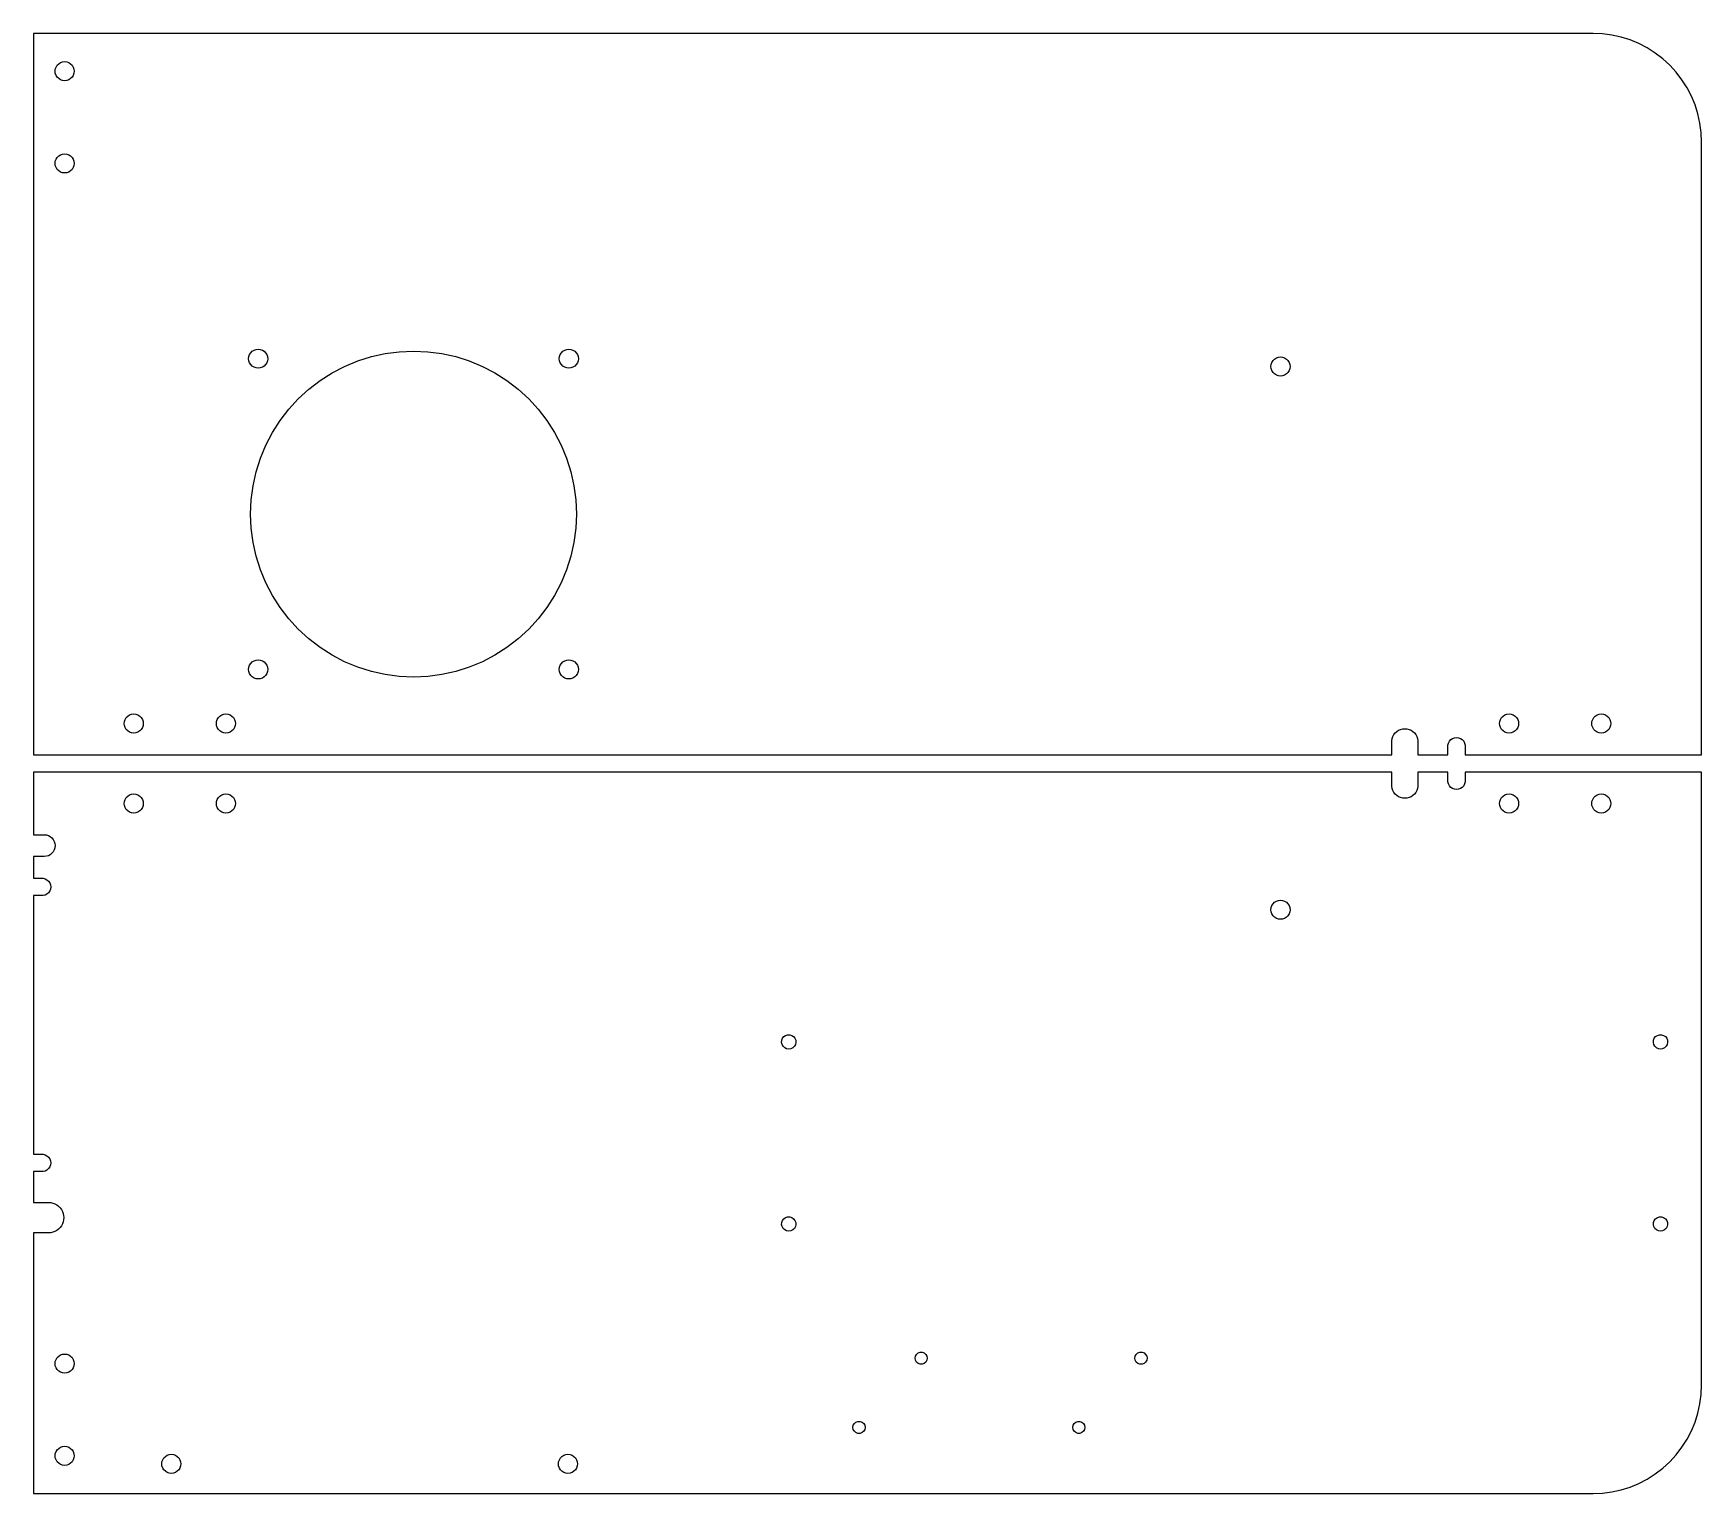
# Model space of a CAD drawing. Header units: metres. Extents: x 0 to 384, y -170 to 166.
import ezdxf

# ---------------------------------------------------------------- set-up
doc = ezdxf.new("R2010")
doc.units = ezdxf.units.M

msp = doc.modelspace()

# ---------------------------------------------------------------- linework, layer by layer
for p, q in [((359, 166), (0, 166)), ((0, 166), (0, 0)), ((361.179, 165.905), (359, 166)), ((363.341, 165.62), (361.179, 165.905)), ((365.47, 165.148), (363.341, 165.62)), ((367.55, 164.492), (365.47, 165.148)), ((369.565, 163.658), (367.55, 164.492)), ((371.5, 162.651), (369.565, 163.658)), ((373.339, 161.479), (371.5, 162.651)), ((375.07, 160.151), (373.339, 161.479)), ((4.99998, 157.3), (5.05515, 157.79)), ((5.05515, 157.79), (5.21786, 158.255)), ((5.21786, 158.255), (5.47997, 158.672)), ((5.47997, 158.672), (5.82831, 159.02)), ((5.82831, 159.02), (6.24545, 159.282)), ((6.24545, 159.282), (6.71045, 159.445)), ((6.71045, 159.445), (7.2, 159.5)), ((7.2, 159.5), (7.68954, 159.445)), ((7.68954, 159.445), (8.15454, 159.282)), ((8.15454, 159.282), (8.57167, 159.02)), ((8.57167, 159.02), (8.92003, 158.672)), ((8.92003, 158.672), (9.18213, 158.255)), ((9.18213, 158.255), (9.34483, 157.79)), ((9.34483, 157.79), (9.39999, 157.3)), ((376.678, 158.678), (375.07, 160.151)), ((378.151, 157.07), (376.678, 158.678)), ((5.05515, 156.81), (4.99998, 157.3)), ((5.21786, 156.345), (5.05515, 156.81)), ((5.47997, 155.928), (5.21786, 156.345)), ((5.82831, 155.58), (5.47997, 155.928)), ((6.24545, 155.318), (5.82831, 155.58)), ((6.71045, 155.155), (6.24545, 155.318)), ((7.2, 155.1), (6.71045, 155.155)), ((7.68954, 155.155), (7.2, 155.1)), ((8.15454, 155.318), (7.68954, 155.155)), ((8.57167, 155.58), (8.15454, 155.318)), ((8.92003, 155.928), (8.57167, 155.58)), ((9.18213, 156.345), (8.92003, 155.928)), ((9.34483, 156.81), (9.18213, 156.345)), ((9.39999, 157.3), (9.34483, 156.81)), ((379.479, 155.339), (378.151, 157.07)), ((380.651, 153.5), (379.479, 155.339)), ((381.658, 151.565), (380.651, 153.5)), ((382.492, 149.55), (381.658, 151.565)), ((383.148, 147.47), (382.492, 149.55)), ((383.62, 145.341), (383.148, 147.47)), ((383.905, 143.179), (383.62, 145.341)), ((384, 141), (383.905, 143.179)), ((6.71045, 138.225), (7.2, 138.28)), ((7.2, 138.28), (7.68954, 138.225)), ((384, 0), (384, 141)), ((4.99998, 136.08), (5.05515, 136.57)), ((5.05515, 135.59), (4.99998, 136.08)), ((5.05515, 136.57), (5.21786, 137.035)), ((5.21786, 135.125), (5.05515, 135.59)), ((5.21786, 137.035), (5.47997, 137.452)), ((5.47997, 134.708), (5.21786, 135.125)), ((5.47997, 137.452), (5.82831, 137.8)), ((5.82831, 134.36), (5.47997, 134.708)), ((5.82831, 137.8), (6.24545, 138.062)), ((6.24545, 138.062), (6.71045, 138.225)), ((7.68954, 138.225), (8.15454, 138.062)), ((8.15454, 138.062), (8.57167, 137.8)), ((8.57167, 137.8), (8.92003, 137.452)), ((8.92003, 134.708), (8.57167, 134.36)), ((8.92003, 137.452), (9.18213, 137.035)), ((9.18213, 135.125), (8.92003, 134.708)), ((9.18213, 137.035), (9.34483, 136.57)), ((9.34483, 135.59), (9.18213, 135.125)), ((9.34483, 136.57), (9.39999, 136.08)), ((9.39999, 136.08), (9.34483, 135.59)), ((6.24545, 134.098), (5.82831, 134.36)), ((6.71045, 133.935), (6.24545, 134.098)), ((7.2, 133.88), (6.71045, 133.935)), ((7.68954, 133.935), (7.2, 133.88)), ((8.15454, 134.098), (7.68954, 133.935)), ((8.57167, 134.36), (8.15454, 134.098)), ((49.7679, 92.1045), (50.03, 92.5217)), ((50.03, 92.5217), (50.3783, 92.87)), ((50.3783, 92.87), (50.7955, 93.1321)), ((50.7955, 93.1321), (51.2605, 93.2948)), ((51.2605, 93.2948), (51.75, 93.35)), ((51.75, 93.35), (52.2395, 93.2948)), ((52.2395, 93.2948), (52.7045, 93.1321)), ((52.7045, 93.1321), (53.1217, 92.87)), ((53.1217, 92.87), (53.47, 92.5217)), ((53.47, 92.5217), (53.7321, 92.1045)), ((77.7943, 91.6222), (80.9882, 92.3303)), ((80.9882, 92.3303), (84.2317, 92.7573)), ((84.2317, 92.7573), (87.5, 92.9)), ((87.5, 92.9), (90.7683, 92.7573)), ((90.7683, 92.7573), (94.0118, 92.3303)), ((94.0118, 92.3303), (97.2057, 91.6222)), ((121.268, 92.1045), (121.53, 92.5217)), ((121.53, 92.5217), (121.878, 92.87)), ((121.878, 92.87), (122.295, 93.1321)), ((122.295, 93.1321), (122.76, 93.2948)), ((122.76, 93.2948), (123.25, 93.35)), ((123.25, 93.35), (123.74, 93.2948)), ((123.74, 93.2948), (124.205, 93.1321)), ((124.205, 93.1321), (124.622, 92.87)), ((124.622, 92.87), (124.97, 92.5217)), ((124.97, 92.5217), (125.232, 92.1045)), ((49.55, 91.15), (49.6051, 91.6395)), ((49.6051, 90.6604), (49.55, 91.15)), ((49.6051, 91.6395), (49.7679, 92.1045)), ((49.7679, 90.1954), (49.6051, 90.6604)), ((50.03, 89.7783), (49.7679, 90.1954)), ((50.3783, 89.43), (50.03, 89.7783)), ((50.7955, 89.1679), (50.3783, 89.43)), ((51.2605, 89.0052), (50.7955, 89.1679)), ((51.75, 88.95), (51.2605, 89.0052)), ((52.2395, 89.0052), (51.75, 88.95)), ((52.7045, 89.1679), (52.2395, 89.0052)), ((53.1217, 89.43), (52.7045, 89.1679)), ((53.47, 89.7783), (53.1217, 89.43)), ((53.7321, 90.1954), (53.47, 89.7783)), ((53.7321, 92.1045), (53.8948, 91.6395)), ((53.8948, 90.6604), (53.7321, 90.1954)), ((53.8948, 91.6395), (53.95, 91.15)), ((53.95, 91.15), (53.8948, 90.6604)), ((68.75, 87.8759), (71.6518, 89.3865)), ((71.6518, 89.3865), (74.6742, 90.6385)), ((74.6742, 90.6385), (77.7943, 91.6222)), ((97.2057, 91.6222), (100.326, 90.6385)), ((100.326, 90.6385), (103.348, 89.3865)), ((103.348, 89.3865), (106.25, 87.8759)), ((121.05, 91.15), (121.105, 91.6395)), ((121.105, 90.6604), (121.05, 91.15)), ((121.105, 91.6395), (121.268, 92.1045)), ((121.268, 90.1954), (121.105, 90.6604)), ((121.53, 89.7783), (121.268, 90.1954)), ((121.878, 89.43), (121.53, 89.7783)), ((122.295, 89.1679), (121.878, 89.43)), ((122.76, 89.0052), (122.295, 89.1679)), ((123.25, 88.95), (122.76, 89.0052)), ((123.74, 89.0052), (123.25, 88.95)), ((124.205, 89.1679), (123.74, 89.0052)), ((124.622, 89.43), (124.205, 89.1679)), ((124.97, 89.7783), (124.622, 89.43)), ((125.232, 90.1954), (124.97, 89.7783)), ((125.232, 92.1045), (125.395, 91.6395)), ((125.395, 90.6604), (125.232, 90.1954)), ((125.395, 91.6395), (125.45, 91.15)), ((125.45, 91.15), (125.395, 90.6604)), ((284.862, 89.35), (284.917, 89.8395)), ((284.917, 88.8604), (284.862, 89.35)), ((284.917, 89.8395), (285.079, 90.3045)), ((285.079, 88.3954), (284.917, 88.8604)), ((285.079, 90.3045), (285.342, 90.7217)), ((285.342, 87.9783), (285.079, 88.3954)), ((285.342, 90.7217), (285.69, 91.07)), ((285.69, 91.07), (286.107, 91.3321)), ((286.107, 91.3321), (286.572, 91.4948)), ((286.572, 91.4948), (287.062, 91.55)), ((287.062, 91.55), (287.551, 91.4948)), ((287.551, 91.4948), (288.016, 91.3321)), ((288.016, 91.3321), (288.433, 91.07)), ((288.433, 91.07), (288.782, 90.7217)), ((288.782, 90.7217), (289.044, 90.3045)), ((289.044, 88.3954), (288.782, 87.9783)), ((289.044, 90.3045), (289.206, 89.8395)), ((289.206, 88.8604), (289.044, 88.3954)), ((289.206, 89.8395), (289.262, 89.35)), ((289.262, 89.35), (289.206, 88.8604)), ((63.3955, 84.1267), (65.9909, 86.1182)), ((65.9909, 86.1182), (68.75, 87.8759)), ((106.25, 87.8759), (109.009, 86.1182)), ((109.009, 86.1182), (111.605, 84.1267)), ((285.69, 87.63), (285.342, 87.9783)), ((286.107, 87.3679), (285.69, 87.63)), ((286.572, 87.2052), (286.107, 87.3679)), ((287.062, 87.15), (286.572, 87.2052)), ((287.551, 87.2052), (287.062, 87.15)), ((288.016, 87.3679), (287.551, 87.2052)), ((288.433, 87.63), (288.016, 87.3679)), ((288.782, 87.9783), (288.433, 87.63)), ((58.7733, 79.5045), (60.9835, 81.9165)), ((60.9835, 81.9165), (63.3955, 84.1267)), ((111.605, 84.1267), (114.016, 81.9165)), ((114.016, 81.9165), (116.227, 79.5045)), ((55.024, 74.15), (56.7818, 76.9091)), ((56.7818, 76.9091), (58.7733, 79.5045)), ((116.227, 79.5045), (118.218, 76.9091)), ((118.218, 76.9091), (119.976, 74.15)), ((53.5135, 71.2482), (55.024, 74.15)), ((119.976, 74.15), (121.487, 71.2482)), ((52.2615, 68.2258), (53.5135, 71.2482)), ((121.487, 71.2482), (122.738, 68.2258)), ((51.2778, 65.1057), (52.2615, 68.2258)), ((122.738, 68.2258), (123.722, 65.1057)), ((50.1427, 58.6683), (50.5697, 61.9118)), ((50.5697, 61.9118), (51.2778, 65.1057)), ((123.722, 65.1057), (124.43, 61.9118)), ((124.43, 61.9118), (124.857, 58.6683)), ((50, 55.4), (50.1427, 58.6683)), ((124.857, 58.6683), (125, 55.4)), ((50.1427, 52.1317), (50, 55.4)), ((125, 55.4), (124.857, 52.1317)), ((50.5697, 48.8882), (50.1427, 52.1317)), ((124.857, 52.1317), (124.43, 48.8882)), ((51.2778, 45.6943), (50.5697, 48.8882)), ((124.43, 48.8882), (123.722, 45.6943)), ((52.2615, 42.5742), (51.2778, 45.6943)), ((53.5135, 39.5518), (52.2615, 42.5742)), ((122.738, 42.5742), (121.487, 39.5518)), ((123.722, 45.6943), (122.738, 42.5742)), ((55.024, 36.65), (53.5135, 39.5518)), ((121.487, 39.5518), (119.976, 36.65)), ((56.7818, 33.8909), (55.024, 36.65)), ((119.976, 36.65), (118.218, 33.8909)), ((58.7733, 31.2955), (56.7818, 33.8909)), ((60.9835, 28.8835), (58.7733, 31.2955)), ((116.227, 31.2955), (114.016, 28.8835)), ((118.218, 33.8909), (116.227, 31.2955)), ((63.3955, 26.6733), (60.9835, 28.8835)), ((114.016, 28.8835), (111.605, 26.6733)), ((65.9909, 24.6818), (63.3955, 26.6733)), ((68.75, 22.924), (65.9909, 24.6818)), ((109.009, 24.6818), (106.25, 22.924)), ((111.605, 26.6733), (109.009, 24.6818)), ((49.55, 19.65), (49.6051, 20.1395)), ((49.6051, 19.1604), (49.55, 19.65)), ((49.6051, 20.1395), (49.7679, 20.6045)), ((49.7679, 20.6045), (50.03, 21.0217)), ((50.03, 21.0217), (50.3783, 21.37)), ((50.3783, 21.37), (50.7955, 21.6321)), ((50.7955, 21.6321), (51.2605, 21.7948)), ((51.2605, 21.7948), (51.75, 21.85)), ((51.75, 21.85), (52.2395, 21.7948)), ((52.2395, 21.7948), (52.7045, 21.6321)), ((52.7045, 21.6321), (53.1217, 21.37)), ((53.1217, 21.37), (53.47, 21.0217)), ((53.47, 21.0217), (53.7321, 20.6045)), ((53.7321, 20.6045), (53.8948, 20.1395)), ((53.8948, 20.1395), (53.95, 19.65)), ((53.95, 19.65), (53.8948, 19.1604)), ((71.6518, 21.4135), (68.75, 22.924)), ((74.6742, 20.1615), (71.6518, 21.4135)), ((77.7943, 19.1778), (74.6742, 20.1615)), ((100.326, 20.1615), (97.2057, 19.1778)), ((103.348, 21.4135), (100.326, 20.1615)), ((106.25, 22.924), (103.348, 21.4135)), ((121.05, 19.65), (121.105, 20.1395)), ((121.105, 19.1604), (121.05, 19.65)), ((121.105, 20.1395), (121.268, 20.6045)), ((121.268, 20.6045), (121.53, 21.0217)), ((121.53, 21.0217), (121.878, 21.37)), ((121.878, 21.37), (122.295, 21.6321)), ((122.295, 21.6321), (122.76, 21.7948)), ((122.76, 21.7948), (123.25, 21.85)), ((123.25, 21.85), (123.74, 21.7948)), ((123.74, 21.7948), (124.205, 21.6321)), ((124.205, 21.6321), (124.622, 21.37)), ((124.622, 21.37), (124.97, 21.0217)), ((124.97, 21.0217), (125.232, 20.6045)), ((125.232, 20.6045), (125.395, 20.1395)), ((125.395, 20.1395), (125.45, 19.65)), ((125.45, 19.65), (125.395, 19.1604)), ((49.7679, 18.6954), (49.6051, 19.1604)), ((50.03, 18.2783), (49.7679, 18.6954)), ((50.3783, 17.93), (50.03, 18.2783)), ((50.7955, 17.6679), (50.3783, 17.93)), ((51.2605, 17.5052), (50.7955, 17.6679)), ((51.75, 17.45), (51.2605, 17.5052)), ((52.2395, 17.5052), (51.75, 17.45)), ((52.7045, 17.6679), (52.2395, 17.5052)), ((53.1217, 17.93), (52.7045, 17.6679)), ((53.47, 18.2783), (53.1217, 17.93)), ((53.7321, 18.6954), (53.47, 18.2783)), ((53.8948, 19.1604), (53.7321, 18.6954)), ((80.9882, 18.4697), (77.7943, 19.1778)), ((84.2317, 18.0427), (80.9882, 18.4697)), ((87.5, 17.9), (84.2317, 18.0427)), ((90.7683, 18.0427), (87.5, 17.9)), ((94.0118, 18.4697), (90.7683, 18.0427)), ((97.2057, 19.1778), (94.0118, 18.4697)), ((121.268, 18.6954), (121.105, 19.1604)), ((121.53, 18.2783), (121.268, 18.6954)), ((121.878, 17.93), (121.53, 18.2783)), ((122.295, 17.6679), (121.878, 17.93)), ((122.76, 17.5052), (122.295, 17.6679)), ((123.25, 17.45), (122.76, 17.5052)), ((123.74, 17.5052), (123.25, 17.45)), ((124.205, 17.6679), (123.74, 17.5052)), ((124.622, 17.93), (124.205, 17.6679)), ((124.97, 18.2783), (124.622, 17.93)), ((125.232, 18.6954), (124.97, 18.2783)), ((125.395, 19.1604), (125.232, 18.6954)), ((20.9, 7.2), (20.9552, 7.68954)), ((20.9552, 7.68954), (21.1179, 8.15454)), ((21.1179, 8.15454), (21.38, 8.57167)), ((21.38, 8.57167), (21.7283, 8.92003)), ((21.7283, 8.92003), (22.1454, 9.18213)), ((22.1454, 9.18213), (22.6104, 9.34483)), ((22.6104, 9.34483), (23.1, 9.39999)), ((23.1, 9.39999), (23.5895, 9.34483)), ((23.5895, 9.34483), (24.0545, 9.18213)), ((24.0545, 9.18213), (24.4717, 8.92003)), ((24.4717, 8.92003), (24.82, 8.57167)), ((24.82, 8.57167), (25.0821, 8.15454)), ((25.0821, 8.15454), (25.2448, 7.68954)), ((25.2448, 7.68954), (25.3, 7.2)), ((42.12, 7.2), (42.1752, 7.68954)), ((42.1752, 7.68954), (42.3379, 8.15454)), ((42.3379, 8.15454), (42.6, 8.57167)), ((42.6, 8.57167), (42.9483, 8.92003)), ((42.9483, 8.92003), (43.3654, 9.18213)), ((43.3654, 9.18213), (43.8304, 9.34483)), ((43.8304, 9.34483), (44.32, 9.39999)), ((44.32, 9.39999), (44.8095, 9.34483)), ((44.8095, 9.34483), (45.2745, 9.18213)), ((45.2745, 9.18213), (45.6917, 8.92003)), ((45.6917, 8.92003), (46.04, 8.57167)), ((46.04, 8.57167), (46.3021, 8.15454)), ((46.3021, 8.15454), (46.4648, 7.68954)), ((46.4648, 7.68954), (46.52, 7.2)), ((337.48, 7.2), (337.535, 7.68954)), ((337.535, 7.68954), (337.698, 8.15454)), ((337.698, 8.15454), (337.96, 8.57167)), ((337.96, 8.57167), (338.308, 8.92003)), ((338.308, 8.92003), (338.725, 9.18213)), ((338.725, 9.18213), (339.19, 9.34483)), ((339.19, 9.34483), (339.68, 9.39999)), ((339.68, 9.39999), (340.17, 9.34483)), ((340.17, 9.34483), (340.635, 9.18213)), ((340.635, 9.18213), (341.052, 8.92003)), ((341.052, 8.92003), (341.4, 8.57167)), ((341.4, 8.57167), (341.662, 8.15454)), ((341.662, 8.15454), (341.825, 7.68954)), ((341.825, 7.68954), (341.88, 7.2)), ((358.7, 7.2), (358.755, 7.68954)), ((358.755, 7.68954), (358.918, 8.15454)), ((358.918, 8.15454), (359.18, 8.57167)), ((359.18, 8.57167), (359.528, 8.92003)), ((359.528, 8.92003), (359.945, 9.18213)), ((359.945, 9.18213), (360.41, 9.34483)), ((360.41, 9.34483), (360.9, 9.39999)), ((360.9, 9.39999), (361.39, 9.34483)), ((361.39, 9.34483), (361.855, 9.18213)), ((361.855, 9.18213), (362.272, 8.92003)), ((362.272, 8.92003), (362.62, 8.57167)), ((362.62, 8.57167), (362.882, 8.15454)), ((362.882, 8.15454), (363.045, 7.68954)), ((363.045, 7.68954), (363.1, 7.2)), ((20.9552, 6.71045), (20.9, 7.2)), ((21.1179, 6.24545), (20.9552, 6.71045)), ((21.38, 5.82831), (21.1179, 6.24545)), ((21.7283, 5.47997), (21.38, 5.82831)), ((22.1454, 5.21786), (21.7283, 5.47997)), ((22.6104, 5.05515), (22.1454, 5.21786)), ((23.1, 4.99998), (22.6104, 5.05515)), ((23.5895, 5.05515), (23.1, 4.99998)), ((24.0545, 5.21786), (23.5895, 5.05515)), ((24.4717, 5.47997), (24.0545, 5.21786)), ((24.82, 5.82831), (24.4717, 5.47997)), ((25.0821, 6.24545), (24.82, 5.82831)), ((25.2448, 6.71045), (25.0821, 6.24545)), ((25.3, 7.2), (25.2448, 6.71045)), ((42.1752, 6.71045), (42.12, 7.2)), ((42.3379, 6.24545), (42.1752, 6.71045)), ((42.6, 5.82831), (42.3379, 6.24545)), ((42.9483, 5.47997), (42.6, 5.82831)), ((43.3654, 5.21786), (42.9483, 5.47997)), ((43.8304, 5.05515), (43.3654, 5.21786)), ((44.32, 4.99998), (43.8304, 5.05515)), ((44.8095, 5.05515), (44.32, 4.99998)), ((45.2745, 5.21786), (44.8095, 5.05515)), ((45.6917, 5.47997), (45.2745, 5.21786)), ((46.04, 5.82831), (45.6917, 5.47997)), ((46.3021, 6.24545), (46.04, 5.82831)), ((46.4648, 6.71045), (46.3021, 6.24545)), ((46.52, 7.2), (46.4648, 6.71045)), ((312.772, 3.73645), (312.933, 4.20508)), ((312.933, 4.20508), (313.168, 4.64084)), ((313.168, 4.64084), (313.473, 5.03183)), ((313.473, 5.03183), (313.837, 5.36742)), ((313.837, 5.36742), (314.252, 5.63841)), ((314.252, 5.63841), (314.706, 5.83745)), ((314.706, 5.83745), (315.186, 5.95908)), ((315.186, 5.95908), (315.68, 6)), ((315.68, 6), (316.174, 5.95908)), ((316.174, 5.95908), (316.654, 5.83745)), ((316.654, 5.83745), (317.108, 5.63841)), ((317.108, 5.63841), (317.523, 5.36742)), ((317.523, 5.36742), (317.887, 5.03183)), ((317.887, 5.03183), (318.191, 4.64084)), ((318.191, 4.64084), (318.427, 4.20508)), ((318.427, 4.20508), (318.588, 3.73645)), ((326.651, 3.7709), (327.101, 3.94188)), ((327.101, 3.94188), (327.58, 4)), ((327.58, 4), (328.059, 3.94188)), ((328.059, 3.94188), (328.509, 3.7709)), ((337.535, 6.71045), (337.48, 7.2)), ((337.698, 6.24545), (337.535, 6.71045)), ((337.96, 5.82831), (337.698, 6.24545)), ((338.308, 5.47997), (337.96, 5.82831)), ((338.725, 5.21786), (338.308, 5.47997)), ((339.19, 5.05515), (338.725, 5.21786)), ((339.68, 4.99998), (339.19, 5.05515)), ((340.17, 5.05515), (339.68, 4.99998)), ((340.635, 5.21786), (340.17, 5.05515)), ((341.052, 5.47997), (340.635, 5.21786)), ((341.4, 5.82831), (341.052, 5.47997)), ((341.662, 6.24545), (341.4, 5.82831)), ((341.825, 6.71045), (341.662, 6.24545)), ((341.88, 7.2), (341.825, 6.71045)), ((358.755, 6.71045), (358.7, 7.2)), ((358.918, 6.24545), (358.755, 6.71045)), ((359.18, 5.82831), (358.918, 6.24545)), ((359.528, 5.47997), (359.18, 5.82831)), ((359.945, 5.21786), (359.528, 5.47997)), ((360.41, 5.05515), (359.945, 5.21786)), ((360.9, 4.99998), (360.41, 5.05515)), ((361.39, 5.05515), (360.9, 4.99998)), ((361.855, 5.21786), (361.39, 5.05515)), ((362.272, 5.47997), (361.855, 5.21786)), ((362.62, 5.82831), (362.272, 5.47997)), ((362.882, 6.24545), (362.62, 5.82831)), ((363.045, 6.71045), (362.882, 6.24545)), ((363.1, 7.2), (363.045, 6.71045)), ((0, 0), (312.69, 0)), ((312.69, 3.24773), (312.772, 3.73645)), ((312.69, 0), (312.69, 3.24773)), ((318.588, 3.73645), (318.67, 3.24773)), ((318.67, 3.24773), (318.67, 0)), ((318.67, 0), (325.595, 0)), ((325.595, 2.24106), (325.71, 2.7092)), ((325.595, 0), (325.595, 2.24106)), ((325.71, 2.7092), (325.934, 3.13612)), ((325.934, 3.13612), (326.254, 3.49701)), ((326.254, 3.49701), (326.651, 3.7709)), ((328.509, 3.7709), (328.906, 3.49701)), ((328.906, 3.49701), (329.226, 3.13612)), ((329.226, 3.13612), (329.45, 2.7092)), ((329.45, 2.7092), (329.565, 2.24106)), ((329.565, 2.24106), (329.565, 0)), ((329.565, 0), (384, 0)), ((312.69, -4), (0, -4)), ((0, -4), (0, -18.4)), ((312.69, -7.24773), (312.69, -4)), ((312.772, -7.73645), (312.69, -7.24773)), ((318.67, -7.24773), (318.588, -7.73645)), ((325.595, -4), (318.67, -4)), ((318.67, -4), (318.67, -7.24773)), ((325.595, -6.24106), (325.595, -4)), ((325.71, -6.7092), (325.595, -6.24106)), ((325.934, -7.13612), (325.71, -6.7092)), ((326.254, -7.49701), (325.934, -7.13612)), ((326.651, -7.7709), (326.254, -7.49701)), ((328.906, -7.49701), (328.509, -7.7709)), ((329.226, -7.13612), (328.906, -7.49701)), ((329.45, -6.7092), (329.226, -7.13612)), ((329.565, -6.24106), (329.45, -6.7092)), ((384, -4), (329.565, -4)), ((329.565, -4), (329.565, -6.24106)), ((384, -145), (384, -4)), ((20.9, -11.2), (20.9552, -10.7104)), ((20.9552, -11.6895), (20.9, -11.2)), ((20.9552, -10.7104), (21.1179, -10.2455)), ((21.1179, -10.2455), (21.38, -9.82831)), ((21.38, -9.82831), (21.7283, -9.47997)), ((21.7283, -9.47997), (22.1454, -9.21786)), ((22.1454, -9.21786), (22.6104, -9.05515)), ((22.6104, -9.05515), (23.1, -8.99998)), ((23.1, -8.99998), (23.5895, -9.05515)), ((23.5895, -9.05515), (24.0545, -9.21786)), ((24.0545, -9.21786), (24.4717, -9.47997)), ((24.4717, -9.47997), (24.82, -9.82831)), ((24.82, -9.82831), (25.0821, -10.2455)), ((25.0821, -10.2455), (25.2448, -10.7104)), ((25.2448, -10.7104), (25.3, -11.2)), ((25.3, -11.2), (25.2448, -11.6895)), ((42.12, -11.2), (42.1752, -10.7104)), ((42.1752, -11.6895), (42.12, -11.2)), ((42.1752, -10.7104), (42.3379, -10.2455)), ((42.3379, -10.2455), (42.6, -9.82831)), ((42.6, -9.82831), (42.9483, -9.47997)), ((42.9483, -9.47997), (43.3654, -9.21786)), ((43.3654, -9.21786), (43.8304, -9.05515)), ((43.8304, -9.05515), (44.32, -8.99998)), ((44.32, -8.99998), (44.8095, -9.05515)), ((44.8095, -9.05515), (45.2745, -9.21786)), ((45.2745, -9.21786), (45.6917, -9.47997)), ((45.6917, -9.47997), (46.04, -9.82831)), ((46.04, -9.82831), (46.3021, -10.2455)), ((46.3021, -10.2455), (46.4648, -10.7104)), ((46.4648, -10.7104), (46.52, -11.2)), ((46.52, -11.2), (46.4648, -11.6895)), ((312.933, -8.20508), (312.772, -7.73645)), ((313.168, -8.64084), (312.933, -8.20508)), ((313.473, -9.03183), (313.168, -8.64084)), ((313.837, -9.36742), (313.473, -9.03183)), ((314.252, -9.63841), (313.837, -9.36742)), ((314.706, -9.83745), (314.252, -9.63841)), ((315.186, -9.95908), (314.706, -9.83745)), ((315.68, -10), (315.186, -9.95908)), ((316.174, -9.95908), (315.68, -10)), ((316.654, -9.83745), (316.174, -9.95908)), ((317.108, -9.63841), (316.654, -9.83745)), ((317.523, -9.36742), (317.108, -9.63841)), ((317.887, -9.03183), (317.523, -9.36742)), ((318.191, -8.64084), (317.887, -9.03183)), ((318.427, -8.20508), (318.191, -8.64084)), ((318.588, -7.73645), (318.427, -8.20508)), ((327.101, -7.94188), (326.651, -7.7709)), ((327.58, -8), (327.101, -7.94188)), ((328.059, -7.94188), (327.58, -8)), ((328.509, -7.7709), (328.059, -7.94188)), ((337.48, -11.2), (337.535, -10.7104)), ((337.535, -11.6895), (337.48, -11.2)), ((337.535, -10.7104), (337.698, -10.2455)), ((337.698, -10.2455), (337.96, -9.82831)), ((337.96, -9.82831), (338.308, -9.47997)), ((338.308, -9.47997), (338.725, -9.21786)), ((338.725, -9.21786), (339.19, -9.05515)), ((339.19, -9.05515), (339.68, -8.99998)), ((339.68, -8.99998), (340.17, -9.05515)), ((340.17, -9.05515), (340.635, -9.21786)), ((340.635, -9.21786), (341.052, -9.47997)), ((341.052, -9.47997), (341.4, -9.82831)), ((341.4, -9.82831), (341.662, -10.2455)), ((341.662, -10.2455), (341.825, -10.7104)), ((341.825, -10.7104), (341.88, -11.2)), ((341.88, -11.2), (341.825, -11.6895)), ((358.7, -11.2), (358.755, -10.7104)), ((358.755, -11.6895), (358.7, -11.2)), ((358.755, -10.7104), (358.918, -10.2455)), ((358.918, -10.2455), (359.18, -9.82831)), ((359.18, -9.82831), (359.528, -9.47997)), ((359.528, -9.47997), (359.945, -9.21786)), ((359.945, -9.21786), (360.41, -9.05515)), ((360.41, -9.05515), (360.9, -8.99998)), ((360.9, -8.99998), (361.39, -9.05515)), ((361.39, -9.05515), (361.855, -9.21786)), ((361.855, -9.21786), (362.272, -9.47997)), ((362.272, -9.47997), (362.62, -9.82831)), ((362.62, -9.82831), (362.882, -10.2455)), ((362.882, -10.2455), (363.045, -10.7104)), ((363.045, -10.7104), (363.1, -11.2)), ((363.1, -11.2), (363.045, -11.6895)), ((21.1179, -12.1545), (20.9552, -11.6895)), ((21.38, -12.5717), (21.1179, -12.1545)), ((21.7283, -12.92), (21.38, -12.5717)), ((22.1454, -13.1821), (21.7283, -12.92)), ((22.6104, -13.3448), (22.1454, -13.1821)), ((23.1, -13.4), (22.6104, -13.3448)), ((23.5895, -13.3448), (23.1, -13.4)), ((24.0545, -13.1821), (23.5895, -13.3448)), ((24.4717, -12.92), (24.0545, -13.1821)), ((24.82, -12.5717), (24.4717, -12.92)), ((25.0821, -12.1545), (24.82, -12.5717)), ((25.2448, -11.6895), (25.0821, -12.1545)), ((42.3379, -12.1545), (42.1752, -11.6895)), ((42.6, -12.5717), (42.3379, -12.1545)), ((42.9483, -12.92), (42.6, -12.5717)), ((43.3654, -13.1821), (42.9483, -12.92)), ((43.8304, -13.3448), (43.3654, -13.1821)), ((44.32, -13.4), (43.8304, -13.3448)), ((44.8095, -13.3448), (44.32, -13.4)), ((45.2745, -13.1821), (44.8095, -13.3448)), ((45.6917, -12.92), (45.2745, -13.1821)), ((46.04, -12.5717), (45.6917, -12.92)), ((46.3021, -12.1545), (46.04, -12.5717)), ((46.4648, -11.6895), (46.3021, -12.1545)), ((337.698, -12.1545), (337.535, -11.6895)), ((337.96, -12.5717), (337.698, -12.1545)), ((338.308, -12.92), (337.96, -12.5717)), ((338.725, -13.1821), (338.308, -12.92)), ((339.19, -13.3448), (338.725, -13.1821)), ((339.68, -13.4), (339.19, -13.3448)), ((340.17, -13.3448), (339.68, -13.4)), ((340.635, -13.1821), (340.17, -13.3448)), ((341.052, -12.92), (340.635, -13.1821)), ((341.4, -12.5717), (341.052, -12.92)), ((341.662, -12.1545), (341.4, -12.5717)), ((341.825, -11.6895), (341.662, -12.1545)), ((358.918, -12.1545), (358.755, -11.6895)), ((359.18, -12.5717), (358.918, -12.1545)), ((359.528, -12.92), (359.18, -12.5717)), ((359.945, -13.1821), (359.528, -12.92)), ((360.41, -13.3448), (359.945, -13.1821)), ((360.9, -13.4), (360.41, -13.3448)), ((361.39, -13.3448), (360.9, -13.4)), ((361.855, -13.1821), (361.39, -13.3448)), ((362.272, -12.92), (361.855, -13.1821)), ((362.62, -12.5717), (362.272, -12.92)), ((362.882, -12.1545), (362.62, -12.5717)), ((363.045, -11.6895), (362.882, -12.1545)), ((0, -18.4), (2.5, -18.4)), ((2.5, -18.4), (2.98772, -18.448)), ((2.98772, -18.448), (3.4567, -18.5903)), ((3.4567, -18.5903), (3.88892, -18.8213)), ((3.88892, -18.8213), (4.26776, -19.1322)), ((4.26776, -19.1322), (4.57866, -19.5111)), ((3.88892, -22.9787), (3.4567, -23.2097)), ((4.26776, -22.6678), (3.88892, -22.9787)), ((4.57866, -22.2889), (4.26776, -22.6678)), ((4.57866, -19.5111), (4.80969, -19.9433)), ((4.80969, -21.8567), (4.57866, -22.2889)), ((4.80969, -19.9433), (4.95195, -20.4123)), ((4.95195, -21.3877), (4.80969, -21.8567)), ((4.95195, -20.4123), (5, -20.9)), ((5, -20.9), (4.95195, -21.3877)), ((2.49998, -23.4), (0, -23.4)), ((0, -23.4), (0, -28.4146)), ((2.98772, -23.352), (2.49998, -23.4)), ((3.4567, -23.2097), (2.98772, -23.352)), ((0, -28.4146), (2.24106, -28.4146)), ((2.24106, -28.4146), (2.7092, -28.53)), ((2.7092, -28.53), (3.13612, -28.754)), ((3.13612, -28.754), (3.49701, -29.0737)), ((3.49701, -29.0737), (3.7709, -29.4706)), ((3.7709, -29.4706), (3.94188, -29.9214)), ((3.94188, -29.9214), (4, -30.4)), ((4, -30.4), (3.94188, -30.8786)), ((2.24106, -32.3854), (0, -32.3854)), ((0, -32.3854), (0, -91.9146)), ((2.7092, -32.27), (2.24106, -32.3854)), ((3.13612, -32.046), (2.7092, -32.27)), ((3.49701, -31.7262), (3.13612, -32.046)), ((3.7709, -31.3294), (3.49701, -31.7262)), ((3.94188, -30.8786), (3.7709, -31.3294)), ((285.079, -34.6954), (285.342, -34.2783)), ((285.342, -34.2783), (285.69, -33.93)), ((285.69, -33.93), (286.107, -33.6679)), ((286.107, -33.6679), (286.572, -33.5052)), ((286.572, -33.5052), (287.062, -33.45)), ((287.062, -33.45), (287.551, -33.5052)), ((287.551, -33.5052), (288.016, -33.6679)), ((288.016, -33.6679), (288.433, -33.93)), ((288.433, -33.93), (288.782, -34.2783)), ((288.782, -34.2783), (289.044, -34.6954)), ((284.862, -35.65), (284.917, -35.1604)), ((284.917, -36.1395), (284.862, -35.65)), ((284.917, -35.1604), (285.079, -34.6954)), ((285.079, -36.6045), (284.917, -36.1395)), ((285.342, -37.0217), (285.079, -36.6045)), ((285.69, -37.37), (285.342, -37.0217)), ((286.107, -37.6321), (285.69, -37.37)), ((286.572, -37.7948), (286.107, -37.6321)), ((287.062, -37.85), (286.572, -37.7948)), ((287.551, -37.7948), (287.062, -37.85)), ((288.016, -37.6321), (287.551, -37.7948)), ((288.433, -37.37), (288.016, -37.6321)), ((288.782, -37.0217), (288.433, -37.37)), ((289.044, -36.6045), (288.782, -37.0217)), ((289.044, -34.6954), (289.206, -35.1604)), ((289.206, -36.1395), (289.044, -36.6045)), ((289.206, -35.1604), (289.262, -35.65)), ((289.262, -35.65), (289.206, -36.1395)), ((172.261, -65.6778), (172.441, -65.22)), ((172.441, -65.22), (172.748, -64.8354)), ((172.748, -64.8354), (173.154, -64.5584)), ((173.154, -64.5584), (173.624, -64.4134)), ((173.624, -64.4134), (174.116, -64.4134)), ((174.116, -64.4134), (174.586, -64.5584)), ((174.586, -64.5584), (174.992, -64.8354)), ((174.992, -64.8354), (175.299, -65.22)), ((175.299, -65.22), (175.479, -65.6778)), ((372.921, -65.6778), (373.101, -65.22)), ((373.101, -65.22), (373.408, -64.8354)), ((373.408, -64.8354), (373.814, -64.5584)), ((373.814, -64.5584), (374.284, -64.4134)), ((374.284, -64.4134), (374.776, -64.4134)), ((374.776, -64.4134), (375.246, -64.5584)), ((375.246, -64.5584), (375.652, -64.8354)), ((375.652, -64.8354), (375.959, -65.22)), ((375.959, -65.22), (376.139, -65.6778)), ((172.225, -66.1683), (172.261, -65.6778)), ((172.334, -66.6478), (172.225, -66.1683)), ((172.58, -67.0737), (172.334, -66.6478)), ((172.941, -67.4083), (172.58, -67.0737)), ((173.384, -67.6217), (172.941, -67.4083)), ((173.87, -67.695), (173.384, -67.6217)), ((174.356, -67.6217), (173.87, -67.695)), ((174.799, -67.4083), (174.356, -67.6217)), ((175.16, -67.0737), (174.799, -67.4083)), ((175.406, -66.6478), (175.16, -67.0737)), ((175.515, -66.1683), (175.406, -66.6478)), ((175.479, -65.6778), (175.515, -66.1683)), ((372.885, -66.1683), (372.921, -65.6778)), ((372.994, -66.6478), (372.885, -66.1683)), ((373.24, -67.0737), (372.994, -66.6478)), ((373.601, -67.4083), (373.24, -67.0737)), ((374.044, -67.6217), (373.601, -67.4083)), ((374.53, -67.695), (374.044, -67.6217)), ((375.016, -67.6217), (374.53, -67.695)), ((375.459, -67.4083), (375.016, -67.6217)), ((375.82, -67.0737), (375.459, -67.4083)), ((376.066, -66.6478), (375.82, -67.0737)), ((376.175, -66.1683), (376.066, -66.6478)), ((376.139, -65.6778), (376.175, -66.1683)), ((0, -91.9146), (2.24106, -91.9146)), ((2.24106, -91.9146), (2.7092, -92.03)), ((2.7092, -92.03), (3.13612, -92.254)), ((2.24106, -95.8854), (0, -95.8854)), ((0, -95.8854), (0, -103)), ((2.7092, -95.77), (2.24106, -95.8854)), ((3.13612, -95.546), (2.7092, -95.77)), ((3.13612, -92.254), (3.49701, -92.5737)), ((3.49701, -95.2262), (3.13612, -95.546)), ((3.49701, -92.5737), (3.7709, -92.9706)), ((3.7709, -94.8294), (3.49701, -95.2262)), ((3.7709, -92.9706), (3.94188, -93.4214)), ((3.94188, -94.3786), (3.7709, -94.8294)), ((3.94188, -93.4214), (4, -93.9)), ((4, -93.9), (3.94188, -94.3786)), ((0, -103), (3.5, -103)), ((3.5, -103), (3.99809, -103.036)), ((3.99809, -103.036), (4.48605, -103.142)), ((4.48605, -103.142), (4.95395, -103.316)), ((4.95395, -103.316), (5.39224, -103.556)), ((5.39224, -103.556), (5.79201, -103.855)), ((5.79201, -103.855), (6.14511, -104.208)), ((6.14511, -104.208), (6.44438, -104.608)), ((6.44438, -104.608), (6.6837, -105.046)), ((6.6837, -105.046), (6.85822, -105.514)), ((6.85822, -107.486), (6.6837, -107.954)), ((6.85822, -105.514), (6.96437, -106.002)), ((6.96437, -106.998), (6.85822, -107.486)), ((6.96437, -106.002), (7, -106.5)), ((7, -106.5), (6.96437, -106.998)), ((172.261, -107.588), (172.441, -107.13)), ((172.441, -107.13), (172.748, -106.745)), ((172.748, -106.745), (173.154, -106.468)), ((173.154, -106.468), (173.624, -106.323)), ((173.624, -106.323), (174.116, -106.323)), ((174.116, -106.323), (174.586, -106.468)), ((174.586, -106.468), (174.992, -106.745)), ((174.992, -106.745), (175.299, -107.13)), ((175.299, -107.13), (175.479, -107.588)), ((372.921, -107.588), (373.101, -107.13)), ((373.101, -107.13), (373.408, -106.745)), ((373.408, -106.745), (373.814, -106.468)), ((373.814, -106.468), (374.284, -106.323)), ((374.284, -106.323), (374.776, -106.323)), ((374.776, -106.323), (375.246, -106.468)), ((375.246, -106.468), (375.652, -106.745)), ((375.652, -106.745), (375.959, -107.13)), ((375.959, -107.13), (376.139, -107.588)), ((3.49998, -110), (0, -110)), ((0, -110), (0, -170)), ((3.99809, -109.964), (3.49998, -110)), ((4.48605, -109.858), (3.99809, -109.964)), ((4.95395, -109.684), (4.48605, -109.858)), ((5.39224, -109.444), (4.95395, -109.684)), ((5.79201, -109.145), (5.39224, -109.444)), ((6.14511, -108.792), (5.79201, -109.145)), ((6.44438, -108.392), (6.14511, -108.792)), ((6.6837, -107.954), (6.44438, -108.392)), ((172.225, -108.078), (172.261, -107.588)), ((172.334, -108.558), (172.225, -108.078)), ((172.58, -108.984), (172.334, -108.558)), ((172.941, -109.318), (172.58, -108.984)), ((173.384, -109.532), (172.941, -109.318)), ((173.87, -109.605), (173.384, -109.532)), ((174.356, -109.532), (173.87, -109.605)), ((174.799, -109.318), (174.356, -109.532)), ((175.16, -108.984), (174.799, -109.318)), ((175.406, -108.558), (175.16, -108.984)), ((175.515, -108.078), (175.406, -108.558)), ((175.479, -107.588), (175.515, -108.078)), ((372.885, -108.078), (372.921, -107.588)), ((372.994, -108.558), (372.885, -108.078)), ((373.24, -108.984), (372.994, -108.558)), ((373.601, -109.318), (373.24, -108.984)), ((374.044, -109.532), (373.601, -109.318)), ((374.53, -109.605), (374.044, -109.532)), ((375.016, -109.532), (374.53, -109.605)), ((375.459, -109.318), (375.016, -109.532)), ((375.82, -108.984), (375.459, -109.318)), ((376.066, -108.558), (375.82, -108.984)), ((376.175, -108.078), (376.066, -108.558)), ((376.139, -107.588), (376.175, -108.078)), ((5.82831, -138.36), (6.24545, -138.098)), ((6.24545, -138.098), (6.71045, -137.935)), ((6.71045, -137.935), (7.2, -137.88)), ((7.2, -137.88), (7.68954, -137.935)), ((7.68954, -137.935), (8.15454, -138.098)), ((8.15454, -138.098), (8.57167, -138.36)), ((203.034, -138.371), (203.278, -137.95)), ((203.278, -137.95), (203.65, -137.638)), ((203.65, -137.638), (204.107, -137.471)), ((204.107, -137.471), (204.593, -137.471)), ((204.593, -137.471), (205.05, -137.638)), ((205.05, -137.638), (205.422, -137.95)), ((205.422, -137.95), (205.666, -138.371)), ((253.634, -138.371), (253.878, -137.95)), ((253.878, -137.95), (254.25, -137.638)), ((254.25, -137.638), (254.707, -137.471)), ((254.707, -137.471), (255.193, -137.471)), ((255.193, -137.471), (255.65, -137.638)), ((255.65, -137.638), (256.022, -137.95)), ((256.022, -137.95), (256.266, -138.371)), ((4.99998, -140.08), (5.05515, -139.59)), ((5.05515, -140.57), (4.99998, -140.08)), ((5.05515, -139.59), (5.21786, -139.125)), ((5.21786, -141.035), (5.05515, -140.57)), ((5.21786, -139.125), (5.47997, -138.708)), ((5.47997, -141.452), (5.21786, -141.035)), ((5.47997, -138.708), (5.82831, -138.36)), ((5.82831, -141.8), (5.47997, -141.452)), ((6.24545, -142.062), (5.82831, -141.8)), ((6.71045, -142.225), (6.24545, -142.062)), ((8.15454, -142.062), (7.68954, -142.225)), ((8.57167, -141.8), (8.15454, -142.062)), ((8.57167, -138.36), (8.92003, -138.708)), ((8.92003, -141.452), (8.57167, -141.8)), ((8.92003, -138.708), (9.18213, -139.125)), ((9.18213, -141.035), (8.92003, -141.452)), ((9.18213, -139.125), (9.34483, -139.59)), ((9.34483, -140.57), (9.18213, -141.035)), ((9.34483, -139.59), (9.39999, -140.08)), ((9.39999, -140.08), (9.34483, -140.57)), ((202.95, -138.85), (203.034, -138.371)), ((203.034, -139.329), (202.95, -138.85)), ((203.278, -139.75), (203.034, -139.329)), ((203.65, -140.062), (203.278, -139.75)), ((204.107, -140.229), (203.65, -140.062)), ((204.593, -140.229), (204.107, -140.229)), ((205.05, -140.062), (204.593, -140.229)), ((205.422, -139.75), (205.05, -140.062)), ((205.666, -139.329), (205.422, -139.75)), ((205.666, -138.371), (205.75, -138.85)), ((205.75, -138.85), (205.666, -139.329)), ((253.55, -138.85), (253.634, -138.371)), ((253.634, -139.329), (253.55, -138.85)), ((253.878, -139.75), (253.634, -139.329)), ((254.25, -140.062), (253.878, -139.75)), ((254.707, -140.229), (254.25, -140.062)), ((255.193, -140.229), (254.707, -140.229)), ((255.65, -140.062), (255.193, -140.229)), ((256.022, -139.75), (255.65, -140.062)), ((256.266, -139.329), (256.022, -139.75)), ((256.266, -138.371), (256.35, -138.85)), ((256.35, -138.85), (256.266, -139.329)), ((7.2, -142.28), (6.71045, -142.225)), ((7.68954, -142.225), (7.2, -142.28)), ((383.905, -147.179), (384, -145)), ((383.148, -151.47), (383.62, -149.341)), ((383.62, -149.341), (383.905, -147.179)), ((188.978, -153.85), (189.35, -153.538)), ((189.35, -153.538), (189.807, -153.371)), ((189.807, -153.371), (190.293, -153.371)), ((190.293, -153.371), (190.75, -153.538)), ((190.75, -153.538), (191.122, -153.85)), ((239.578, -153.85), (239.95, -153.538)), ((239.95, -153.538), (240.407, -153.371)), ((240.407, -153.371), (240.893, -153.371)), ((240.893, -153.371), (241.35, -153.538)), ((241.35, -153.538), (241.722, -153.85)), ((381.658, -155.565), (382.492, -153.55)), ((382.492, -153.55), (383.148, -151.47)), ((188.65, -154.75), (188.734, -154.271)), ((188.734, -155.229), (188.65, -154.75)), ((188.734, -154.271), (188.978, -153.85)), ((188.978, -155.65), (188.734, -155.229)), ((189.35, -155.962), (188.978, -155.65)), ((189.807, -156.129), (189.35, -155.962)), ((190.293, -156.129), (189.807, -156.129)), ((190.75, -155.962), (190.293, -156.129)), ((191.122, -155.65), (190.75, -155.962)), ((191.122, -153.85), (191.366, -154.271)), ((191.366, -155.229), (191.122, -155.65)), ((191.366, -154.271), (191.45, -154.75)), ((191.45, -154.75), (191.366, -155.229)), ((239.25, -154.75), (239.334, -154.271)), ((239.334, -155.229), (239.25, -154.75)), ((239.334, -154.271), (239.578, -153.85)), ((239.578, -155.65), (239.334, -155.229)), ((239.95, -155.962), (239.578, -155.65)), ((240.407, -156.129), (239.95, -155.962)), ((240.893, -156.129), (240.407, -156.129)), ((241.35, -155.962), (240.893, -156.129)), ((241.722, -155.65), (241.35, -155.962)), ((241.722, -153.85), (241.966, -154.271)), ((241.966, -155.229), (241.722, -155.65)), ((241.966, -154.271), (242.05, -154.75)), ((242.05, -154.75), (241.966, -155.229)), ((380.651, -157.5), (381.658, -155.565)), ((4.99998, -161.3), (5.05515, -160.81)), ((5.05515, -160.81), (5.21786, -160.345)), ((5.21786, -160.345), (5.47997, -159.928)), ((5.47997, -159.928), (5.82831, -159.58)), ((5.82831, -159.58), (6.24545, -159.318)), ((6.24545, -159.318), (6.71045, -159.155)), ((6.71045, -159.155), (7.2, -159.1)), ((7.2, -159.1), (7.68954, -159.155)), ((7.68954, -159.155), (8.15454, -159.318)), ((8.15454, -159.318), (8.57167, -159.58)), ((8.57167, -159.58), (8.92003, -159.928)), ((8.92003, -159.928), (9.18213, -160.345)), ((9.18213, -160.345), (9.34483, -160.81)), ((9.34483, -160.81), (9.39999, -161.3)), ((30.3783, -161.43), (30.7955, -161.168)), ((30.7955, -161.168), (31.2605, -161.005)), ((31.2605, -161.005), (31.75, -160.95)), ((31.75, -160.95), (32.2395, -161.005)), ((32.2395, -161.005), (32.7045, -161.168)), ((32.7045, -161.168), (33.1217, -161.43)), ((121.678, -161.43), (122.095, -161.168)), ((122.095, -161.168), (122.56, -161.005)), ((122.56, -161.005), (123.05, -160.95)), ((123.05, -160.95), (123.54, -161.005)), ((123.54, -161.005), (124.005, -161.168)), ((124.005, -161.168), (124.422, -161.43)), ((376.678, -162.678), (378.151, -161.07)), ((378.151, -161.07), (379.479, -159.339)), ((379.479, -159.339), (380.651, -157.5)), ((5.05515, -161.79), (4.99998, -161.3)), ((5.21786, -162.255), (5.05515, -161.79)), ((5.47997, -162.672), (5.21786, -162.255)), ((5.82831, -163.02), (5.47997, -162.672)), ((6.24545, -163.282), (5.82831, -163.02)), ((6.71045, -163.445), (6.24545, -163.282)), ((7.2, -163.5), (6.71045, -163.445)), ((7.68954, -163.445), (7.2, -163.5)), ((8.15454, -163.282), (7.68954, -163.445)), ((8.57167, -163.02), (8.15454, -163.282)), ((8.92003, -162.672), (8.57167, -163.02)), ((9.18213, -162.255), (8.92003, -162.672)), ((9.34483, -161.79), (9.18213, -162.255)), ((9.39999, -161.3), (9.34483, -161.79)), ((29.55, -163.15), (29.6051, -162.66)), ((29.6051, -163.64), (29.55, -163.15)), ((29.6051, -162.66), (29.7679, -162.195)), ((29.7679, -164.105), (29.6051, -163.64)), ((29.7679, -162.195), (30.03, -161.778)), ((30.03, -164.522), (29.7679, -164.105)), ((30.03, -161.778), (30.3783, -161.43)), ((30.3783, -164.87), (30.03, -164.522)), ((30.7955, -165.132), (30.3783, -164.87)), ((33.1217, -164.87), (32.7045, -165.132)), ((33.1217, -161.43), (33.47, -161.778)), ((33.47, -164.522), (33.1217, -164.87)), ((33.47, -161.778), (33.7321, -162.195)), ((33.7321, -164.105), (33.47, -164.522)), ((33.7321, -162.195), (33.8948, -162.66)), ((33.8948, -163.64), (33.7321, -164.105)), ((33.8948, -162.66), (33.95, -163.15)), ((33.95, -163.15), (33.8948, -163.64)), ((120.85, -163.15), (120.905, -162.66)), ((120.905, -163.64), (120.85, -163.15)), ((120.905, -162.66), (121.068, -162.195)), ((121.068, -164.105), (120.905, -163.64)), ((121.068, -162.195), (121.33, -161.778)), ((121.33, -164.522), (121.068, -164.105)), ((121.33, -161.778), (121.678, -161.43)), ((121.678, -164.87), (121.33, -164.522)), ((122.095, -165.132), (121.678, -164.87)), ((124.422, -164.87), (124.005, -165.132)), ((124.422, -161.43), (124.77, -161.778)), ((124.77, -164.522), (124.422, -164.87)), ((124.77, -161.778), (125.032, -162.195)), ((125.032, -164.105), (124.77, -164.522)), ((125.032, -162.195), (125.195, -162.66)), ((125.195, -163.64), (125.032, -164.105)), ((125.195, -162.66), (125.25, -163.15)), ((125.25, -163.15), (125.195, -163.64)), ((373.339, -165.479), (375.07, -164.151)), ((375.07, -164.151), (376.678, -162.678)), ((31.2605, -165.295), (30.7955, -165.132)), ((31.75, -165.35), (31.2605, -165.295)), ((32.2395, -165.295), (31.75, -165.35)), ((32.7045, -165.132), (32.2395, -165.295)), ((122.56, -165.295), (122.095, -165.132)), ((123.05, -165.35), (122.56, -165.295)), ((123.54, -165.295), (123.05, -165.35)), ((124.005, -165.132), (123.54, -165.295)), ((365.47, -169.148), (367.55, -168.492)), ((367.55, -168.492), (369.565, -167.658)), ((369.565, -167.658), (371.5, -166.651)), ((371.5, -166.651), (373.339, -165.479)), ((0, -170), (359, -170)), ((359, -170), (361.179, -169.905)), ((361.179, -169.905), (363.341, -169.62)), ((363.341, -169.62), (365.47, -169.148))]:
    msp.add_line(p, q)

doc.saveas('drawing.dxf')
